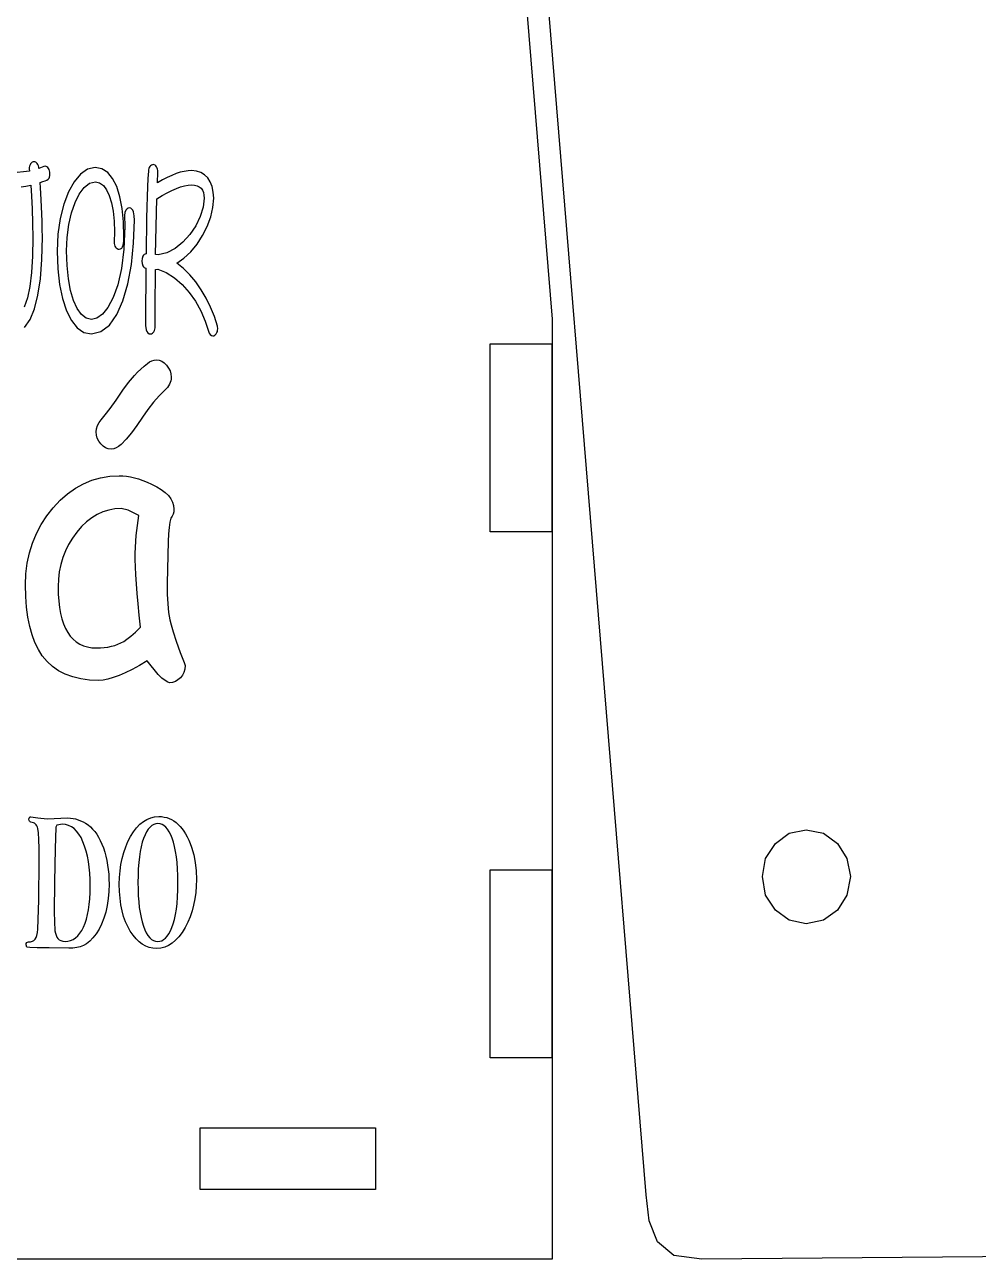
# Model space of a CAD drawing. Extents: x -1652 to 1470, y -458 to 1785.
# Drawn here: x -1578 to -1524, y 923.4 to 993.4 of the extents above; entities that cross this region are included whole.
import ezdxf

# ---------------------------------------------------------------- set-up
doc = ezdxf.new("R2010")
doc.units = 0
doc.layers.add('LAYER_1', color=7, linetype='CONTINUOUS')

msp = doc.modelspace()

# ---------------------------------------------------------------- linework, layer by layer
at = {"layer": 'LAYER_1', "color": 240}
for points in [[(-1604.7413, 1243.1271), (-1572.8913, 1243.4021), (-1571.3163, 1243.1771), (-1570.3913, 1242.4021), (-1569.9163, 1241.2271), (-1569.7413, 1239.7521), (-1548.1163, 976.7021), (-1548.1163, 923.4021), (-1627.8913, 923.4021), (-1627.8913, 976.7021), (-1608.2413, 1239.3771), (-1607.8663, 1240.8521), (-1607.1913, 1241.9771), (-1606.1663, 1242.7521), (-1604.7413, 1243.1271)], [(-1507.8163, 923.6771), (-1539.6413, 923.4021), (-1541.2163, 923.6271), (-1542.1413, 924.4021), (-1542.6163, 925.5771), (-1542.7913, 927.0521), (-1564.3913, 1190.1271), (-1564.3913, 1243.4021), (-1484.6663, 1243.4021), (-1484.6663, 1190.1271), (-1504.2913, 927.4271), (-1504.6663, 925.9521), (-1505.3413, 924.8271), (-1506.3913, 924.0521), (-1507.8163, 923.6771)], [(-1551.6306, 975.3021), (-1548.1306, 975.3021), (-1548.1306, 964.6521), (-1551.6306, 964.6521), (-1551.6306, 975.3021)], [(-1533.7163, 942.4271), (-1534.6913, 942.6271), (-1535.4663, 943.2021), (-1536.0163, 944.0521), (-1536.1913, 945.1021), (-1536.0163, 946.1271), (-1535.4663, 946.9771), (-1534.6913, 947.5521), (-1533.7163, 947.7521), (-1532.7413, 947.5521), (-1531.9413, 946.9771), (-1531.4163, 946.1271), (-1531.2163, 945.1021), (-1531.4163, 944.0521), (-1531.9413, 943.2021), (-1532.7413, 942.6271), (-1533.7163, 942.4271)], [(-1551.6306, 945.4771), (-1548.1306, 945.4771), (-1548.1306, 934.8271), (-1551.6306, 934.8271), (-1551.6306, 945.4771)], [(-1568.0663, 927.3521), (-1568.0663, 930.8521), (-1558.1163, 930.8521), (-1558.1163, 927.3521), (-1568.0663, 927.3521)]]:
    msp.add_lwpolyline(points, close=True, dxfattribs=at)
at = {"layer": 'LAYER_1', "color": 250}
for points in [[(-1578.0045, 976.235), (-1577.6999, 976.6748), (-1577.4496, 977.2818), (-1577.2539, 978.0542), (-1577.1135, 978.9906), (-1577.0288, 980.0892), (-1577.0005, 981.3486), (-1577.0037, 981.7985), (-1577.0127, 982.239), (-1577.0263, 982.6658), (-1577.0435, 983.0747), (-1577.0633, 983.4613), (-1577.0845, 983.8213), (-1577.1062, 984.1505), (-1577.1272, 984.4445), (-1576.9658, 984.4961), (-1576.8387, 984.5421), (-1576.7419, 984.5867), (-1576.6714, 984.6345), (-1576.6235, 984.69), (-1576.5941, 984.7576), (-1576.5793, 984.8417), (-1576.5753, 984.9468), (-1576.581, 985.0351), (-1576.5974, 985.1157), (-1576.623, 985.1875), (-1576.6567, 985.249), (-1576.6972, 985.2991), (-1576.7432, 985.3364), (-1576.7935, 985.3597), (-1576.8467, 985.3678), (-1576.9101, 985.3542), (-1576.9101, 985.3542), (-1577.1996, 985.2456), (-1577.2061, 985.3243), (-1577.2242, 985.3966), (-1577.2521, 985.4613), (-1577.2878, 985.5172), (-1577.3295, 985.5628), (-1577.3752, 985.5969), (-1577.4231, 985.6184), (-1577.4711, 985.6258), (-1577.5247, 985.6172), (-1577.576, 985.5929), (-1577.6234, 985.5549), (-1577.6656, 985.5053), (-1577.701, 985.4461), (-1577.7281, 985.3795), (-1577.7455, 985.3074), (-1577.7516, 985.232), (-1577.7335, 985.0962), (-1578.7741, 984.974)], [(-1578.2119, 984.2017), (-1577.9301, 984.2452), (-1577.6611, 984.2951), (-1577.6198, 983.6794), (-1577.5819, 982.9542), (-1577.5542, 982.1527), (-1577.5435, 981.3078), (-1577.5626, 980.2645), (-1577.6201, 979.347), (-1577.7162, 978.5587), (-1577.8511, 977.903), (-1578.025, 977.3836)]]:
    msp.add_lwpolyline(points, dxfattribs=at)
for points in [[(-1572.0873, 983.0051), (-1572.1423, 982.992), (-1572.1918, 982.9642), (-1572.235, 982.9232), (-1572.2716, 982.871), (-1572.3227, 982.7397), (-1572.3406, 982.5842), (-1572.3316, 981.9732), (-1572.3813, 980.6736), (-1572.5189, 979.5704), (-1572.7272, 978.6566), (-1572.9887, 977.9251), (-1573.2864, 977.3685), (-1573.6028, 976.9798), (-1573.9206, 976.7519), (-1574.2227, 976.6775), (-1574.522, 976.7503), (-1574.7931, 976.9618), (-1575.0323, 977.3019), (-1575.2361, 977.7604), (-1575.4009, 978.3271), (-1575.5231, 978.9918), (-1575.5991, 979.7444), (-1575.6252, 980.5746), (-1575.5923, 981.3391), (-1575.498, 982.0621), (-1575.3484, 982.7249), (-1575.1502, 983.309), (-1574.9094, 983.7956), (-1574.6327, 984.1663), (-1574.3263, 984.4024), (-1573.9965, 984.4852), (-1573.758, 984.434), (-1573.5458, 984.2843), (-1573.3615, 984.042), (-1573.207, 983.7129), (-1573.0839, 983.3031), (-1572.9938, 982.8182), (-1572.9385, 982.2644), (-1572.9197, 981.6473), (-1572.9288, 981.077), (-1572.9238, 980.9932), (-1572.9093, 980.9159), (-1572.8858, 980.8466), (-1572.8541, 980.7867), (-1572.8148, 980.7376), (-1572.7684, 980.7008), (-1572.7157, 980.6776), (-1572.6573, 980.6696), (-1572.5725, 980.686), (-1572.5066, 980.7322), (-1572.4572, 980.8035), (-1572.4221, 980.8954), (-1572.385, 981.1222), (-1572.3768, 981.3757), (-1572.403, 982.2149), (-1572.4811, 982.9741), (-1572.6106, 983.6437), (-1572.7908, 984.2136), (-1573.021, 984.6741), (-1573.3006, 985.0152), (-1573.629, 985.2271), (-1574.0055, 985.2999), (-1574.4362, 985.2043), (-1574.8397, 984.9297), (-1575.2067, 984.4943), (-1575.528, 983.9166), (-1575.794, 983.2147), (-1575.9956, 982.407), (-1576.1234, 981.5118), (-1576.1681, 980.5474), (-1576.1331, 979.5625), (-1576.0308, 978.6641), (-1575.8651, 977.8658), (-1575.6399, 977.1817), (-1575.3592, 976.6254), (-1575.0268, 976.211), (-1574.6466, 975.9522), (-1574.2227, 975.8628), (-1573.6843, 975.9929), (-1573.2049, 976.3665), (-1572.7885, 976.9584), (-1572.439, 977.7434), (-1572.1604, 978.6965), (-1571.9565, 979.7925), (-1571.8313, 981.0063), (-1571.7887, 982.3126), (-1571.7972, 982.5583), (-1571.8362, 982.7811), (-1571.8735, 982.8719), (-1571.9261, 982.9427), (-1571.9965, 982.9887), (-1572.0873, 983.0051)], [(-1567.0835, 976.311), (-1567.2543, 976.8587), (-1567.4656, 977.3881), (-1567.7141, 977.8937), (-1567.9963, 978.3698), (-1568.3085, 978.8109), (-1568.6473, 979.2114), (-1569.0093, 979.5658), (-1569.3909, 979.8685), (-1568.9811, 980.1503), (-1568.5933, 980.5162), (-1568.2376, 980.95), (-1567.9239, 981.4351), (-1567.6624, 981.9553), (-1567.4631, 982.494), (-1567.3362, 983.035), (-1567.2916, 983.5619), (-1567.3137, 983.9058), (-1567.3787, 984.2126), (-1567.4844, 984.4796), (-1567.6287, 984.7042), (-1567.8094, 984.8835), (-1568.0246, 985.015), (-1568.2719, 985.0958), (-1568.5494, 985.1234), (-1568.7487, 985.1126), (-1568.9601, 985.0801), (-1569.1835, 985.026), (-1569.4191, 984.9503), (-1569.667, 984.8529), (-1569.9274, 984.7338), (-1570.2002, 984.5932), (-1570.4857, 984.4309), (-1570.4495, 985.0419), (-1570.4548, 985.1224), (-1570.4701, 985.1993), (-1570.4943, 985.2706), (-1570.5264, 985.3338), (-1570.5652, 985.3869), (-1570.6098, 985.4276), (-1570.6591, 985.4536), (-1570.7119, 985.4628), (-1570.7678, 985.4554), (-1570.8194, 985.4342), (-1570.8659, 985.4005), (-1570.9065, 985.3559), (-1570.9403, 985.3017), (-1570.9664, 985.2394), (-1570.9841, 985.1704), (-1570.9924, 985.0962), (-1571.0183, 984.6805), (-1571.0416, 984.1941), (-1571.0624, 983.6479), (-1571.0807, 983.0527), (-1571.0963, 982.4193), (-1571.1095, 981.7585), (-1571.1201, 981.0812), (-1571.1281, 980.3981), (-1571.1776, 980.3856), (-1571.2236, 980.3593), (-1571.2651, 980.3205), (-1571.3012, 980.2708), (-1571.3534, 980.1441), (-1571.3725, 979.9907), (-1571.3548, 979.8547), (-1571.3057, 979.7277), (-1571.2713, 979.675), (-1571.2312, 979.6337), (-1571.1863, 979.6067), (-1571.1372, 979.597), (-1571.1643, 976.664), (-1571.1545, 976.344), (-1571.1134, 976.0903), (-1571.0755, 975.9946), (-1571.0231, 975.9231), (-1570.9539, 975.8783), (-1570.8658, 975.8628), (-1570.813, 975.872), (-1570.7637, 975.898), (-1570.7191, 975.9387), (-1570.6803, 975.9918), (-1570.6482, 976.0551), (-1570.624, 976.1263), (-1570.6087, 976.2033), (-1570.6034, 976.2838), (-1570.6124, 977.3158), (-1570.5943, 979.5155), (-1570.4586, 979.5291), (-1569.9776, 979.3401), (-1569.5167, 979.0483), (-1569.0834, 978.6693), (-1568.6851, 978.2187), (-1568.3292, 977.7121), (-1568.0231, 977.1651), (-1567.7743, 976.5933), (-1567.5902, 976.0122), (-1567.5532, 975.9032), (-1567.4974, 975.8221), (-1567.4248, 975.7716), (-1567.3368, 975.7542), (-1567.281, 975.7628), (-1567.2295, 975.7873), (-1567.1833, 975.8258), (-1567.1434, 975.8764), (-1567.1107, 975.9372), (-1567.0862, 976.0063), (-1567.0708, 976.0817), (-1567.0654, 976.1616), (-1567.0835, 976.311)], [(-1570.5852, 980.3709), (-1570.5129, 983.5211), (-1570.2147, 983.707), (-1569.9311, 983.8676), (-1569.6621, 984.003), (-1569.4078, 984.1135), (-1569.1684, 984.1991), (-1568.944, 984.2601), (-1568.7346, 984.2966), (-1568.5403, 984.3087), (-1568.3749, 984.2972), (-1568.2315, 984.2626), (-1568.1102, 984.2049), (-1568.011, 984.1237), (-1567.9338, 984.0189), (-1567.8786, 983.8905), (-1567.8455, 983.7382), (-1567.8345, 983.5619), (-1567.8923, 983.0465), (-1568.0558, 982.5148), (-1568.3102, 981.9911), (-1568.641, 981.4996), (-1569.0332, 981.0648), (-1569.4721, 980.711), (-1569.9431, 980.4625), (-1570.4314, 980.3437), (-1570.5852, 980.3709)], [(-1573.0993, 969.3388), (-1573.2632, 969.3576), (-1573.4178, 969.4137), (-1573.5621, 969.5062), (-1573.6954, 969.6347), (-1573.8089, 969.7884), (-1573.89, 969.9522), (-1573.9387, 970.1268), (-1573.9549, 970.313), (-1573.9368, 970.4902), (-1573.8824, 970.664), (-1573.7913, 970.8337), (-1573.6633, 970.9987), (-1573.435, 971.2706), (-1573.1538, 971.6419), (-1572.8197, 972.112), (-1572.4328, 972.6801), (-1572.1138, 973.1158), (-1571.7771, 973.5133), (-1571.6022, 973.6976), (-1571.423, 973.8722), (-1571.2395, 974.037), (-1571.0517, 974.1921), (-1570.925, 974.2773), (-1570.7994, 974.3382), (-1570.6751, 974.3747), (-1570.5519, 974.3869), (-1570.3885, 974.368), (-1570.2351, 974.3116), (-1570.0918, 974.2179), (-1569.9591, 974.0874), (-1569.8479, 973.9317), (-1569.7688, 973.7672), (-1569.7216, 973.5932), (-1569.7059, 973.4091), (-1569.7115, 973.3052), (-1569.7281, 973.2047), (-1569.7559, 973.1075), (-1569.7948, 973.0135), (-1569.8449, 972.9227), (-1569.906, 972.8351), (-1569.9782, 972.7507), (-1570.0616, 972.6693), (-1570.3878, 972.3521), (-1570.7081, 971.9905), (-1571.0223, 971.585), (-1571.3305, 971.1358), (-1571.6464, 970.6683), (-1571.9546, 970.2567), (-1572.2543, 969.9012), (-1572.545, 969.6022), (-1572.6785, 969.488), (-1572.815, 969.4056), (-1572.955, 969.3556), (-1573.0993, 969.3388)], [(-1569.7924, 956.0924), (-1569.8994, 956.1215), (-1570.0427, 956.2088), (-1570.2227, 956.3543), (-1570.4397, 956.5579), (-1571.0677, 957.3264), (-1571.5058, 957.07), (-1571.9165, 956.847), (-1572.3002, 956.6572), (-1572.6571, 956.5002), (-1572.985, 956.3791), (-1573.2856, 956.2922), (-1573.5579, 956.2398), (-1573.8011, 956.2223), (-1574.3327, 956.2441), (-1574.8267, 956.3096), (-1575.2833, 956.4187), (-1575.7025, 956.5714), (-1576.0842, 956.7678), (-1576.4286, 957.0078), (-1576.7356, 957.2914), (-1577.0054, 957.6187), (-1577.2274, 957.968), (-1577.4199, 958.3609), (-1577.5829, 958.7975), (-1577.7164, 959.2777), (-1577.8202, 959.8016), (-1577.8945, 960.369), (-1577.939, 960.9801), (-1577.9539, 961.6349), (-1577.9294, 962.2621), (-1577.856, 962.8662), (-1577.7337, 963.4474), (-1577.5626, 964.0056), (-1577.3426, 964.5407), (-1577.0739, 965.0529), (-1576.7564, 965.542), (-1576.3902, 966.0082), (-1575.989, 966.4345), (-1575.5689, 966.8039), (-1575.13, 967.1165), (-1574.6723, 967.3722), (-1574.1958, 967.5712), (-1573.7005, 967.7132), (-1573.1865, 967.7985), (-1572.6539, 967.8269), (-1572.4465, 967.8195), (-1572.2328, 967.7971), (-1572.0128, 967.7599), (-1571.7867, 967.7078), (-1571.5545, 967.6408), (-1571.3161, 967.559), (-1571.0716, 967.4622), (-1570.821, 967.3506), (-1570.5214, 967.1992), (-1570.2617, 967.0401), (-1570.0419, 966.8733), (-1569.8621, 966.6988), (-1569.7223, 966.5167), (-1569.6224, 966.3271), (-1569.5625, 966.1299), (-1569.5425, 965.9253), (-1569.554, 965.7859), (-1569.5885, 965.6546), (-1569.6465, 965.5315), (-1569.7283, 965.4165), (-1569.7734, 965.1838), (-1569.8128, 964.8861), (-1569.8468, 964.5234), (-1569.8757, 964.0958), (-1569.9366, 961.7395), (-1569.93, 961.117), (-1569.901, 960.5641), (-1569.8497, 960.0802), (-1569.7764, 959.6647), (-1569.7055, 959.3738), (-1569.5841, 958.9669), (-1569.4123, 958.4443), (-1569.19, 957.8064), (-1568.9753, 957.2435), (-1568.9176, 957.0666), (-1568.9339, 956.8629), (-1568.9829, 956.6788), (-1569.065, 956.5136), (-1569.1804, 956.3666), (-1569.3175, 956.2461), (-1569.4648, 956.1605), (-1569.6229, 956.1094), (-1569.7924, 956.0924)], [(-1571.7438, 963.4427), (-1571.6926, 964.435), (-1571.5356, 965.5716), (-1572.1348, 965.8711), (-1572.5354, 965.9649), (-1572.8933, 965.9439), (-1573.2389, 965.8811), (-1573.5721, 965.7763), (-1573.8928, 965.6298), (-1574.2011, 965.4415), (-1574.4969, 965.2114), (-1574.7801, 964.9396), (-1575.0508, 964.6262), (-1575.2986, 964.2844), (-1575.5134, 963.93), (-1575.6952, 963.563), (-1575.8439, 963.1834), (-1575.9595, 962.791), (-1576.0421, 962.386), (-1576.0917, 961.9681), (-1576.1082, 961.5375), (-1576.0996, 961.1167), (-1576.074, 960.7229), (-1576.0313, 960.3564), (-1575.9716, 960.017), (-1575.895, 959.7048), (-1575.8014, 959.4199), (-1575.6909, 959.1624), (-1575.5635, 958.9322), (-1575.4181, 958.7281), (-1575.2558, 958.5513), (-1575.0767, 958.4018), (-1574.8806, 958.2796), (-1574.6675, 958.1846), (-1574.4374, 958.1168), (-1574.1903, 958.0761), (-1573.9261, 958.0626), (-1573.7045, 958.0684), (-1573.4916, 958.0857), (-1573.2872, 958.1146), (-1573.0913, 958.1551), (-1572.9039, 958.2073), (-1572.7248, 958.2712), (-1572.5539, 958.3468), (-1572.3912, 958.4343), (-1572.2056, 958.5595), (-1571.9855, 958.7351), (-1571.7311, 958.9615), (-1571.4427, 959.2389), (-1571.5136, 959.919), (-1571.5749, 960.5549), (-1571.6267, 961.1465), (-1571.669, 961.694), (-1571.7018, 962.1973), (-1571.7251, 962.6565), (-1571.7391, 963.0716), (-1571.7438, 963.4427)], [(-1575.4957, 941.0342), (-1576.6191, 941.0679), (-1577.3045, 941.0623), (-1577.7055, 941.0735), (-1577.8848, 941.1035), (-1577.9208, 941.2366), (-1577.9124, 941.3055), (-1577.8873, 941.3548), (-1577.8452, 941.3843), (-1577.7861, 941.3942), (-1577.6666, 941.4037), (-1577.5642, 941.4324), (-1577.4788, 941.4804), (-1577.4106, 941.5479), (-1577.3565, 941.6414), (-1577.3135, 941.7673), (-1577.2817, 941.9255), (-1577.261, 942.116), (-1577.2026, 943.7622), (-1577.1761, 946.0309), (-1577.1811, 946.6901), (-1577.196, 947.2084), (-1577.2208, 947.586), (-1577.2556, 947.8233), (-1577.2792, 947.9015), (-1577.3101, 947.9703), (-1577.3484, 948.0295), (-1577.394, 948.0793), (-1577.4469, 948.1195), (-1577.5071, 948.1503), (-1577.5746, 948.1715), (-1577.6493, 948.1833), (-1577.6986, 948.1999), (-1577.7337, 948.2326), (-1577.7547, 948.2814), (-1577.7617, 948.3464), (-1577.7555, 948.4104), (-1577.7369, 948.4562), (-1577.7058, 948.4836), (-1577.662, 948.4927), (-1577.261, 948.4308), (-1576.7316, 948.3689), (-1575.5529, 948.4252), (-1575.406, 948.419), (-1575.2604, 948.4002), (-1575.1161, 948.369), (-1574.9731, 948.3254), (-1574.8314, 948.2692), (-1574.6912, 948.2006), (-1574.5522, 948.1194), (-1574.4147, 948.0258), (-1574.2813, 947.9181), (-1574.155, 947.7945), (-1574.0358, 947.6551), (-1573.9236, 947.4999), (-1573.8184, 947.3289), (-1573.7202, 947.142), (-1573.629, 946.9393), (-1573.5447, 946.7208), (-1573.4694, 946.4906), (-1573.4041, 946.2529), (-1573.3488, 946.0077), (-1573.3036, 945.755), (-1573.2685, 945.4948), (-1573.2434, 945.2272), (-1573.2283, 944.9522), (-1573.2233, 944.6697), (-1573.235, 944.2524), (-1573.2703, 943.8494), (-1573.3293, 943.4605), (-1573.4121, 943.0853), (-1573.5167, 942.7328), (-1573.6426, 942.4092), (-1573.7895, 942.1148), (-1573.9574, 941.8498), (-1574.136, 941.6209), (-1574.314, 941.435), (-1574.4913, 941.2919), (-1574.6682, 941.1917), (-1574.8518, 941.1228), (-1575.0509, 941.0736), (-1575.2655, 941.044), (-1575.4957, 941.0342)], [(-1570.4065, 948.504), (-1570.2519, 948.4971), (-1570.1022, 948.4762), (-1569.9574, 948.4415), (-1569.8176, 948.3929), (-1569.6827, 948.3304), (-1569.5528, 948.254), (-1569.4277, 948.1638), (-1569.3075, 948.0596), (-1569.1927, 947.9423), (-1569.0837, 947.8125), (-1568.9806, 947.6702), (-1568.8833, 947.5154), (-1568.7918, 947.3481), (-1568.7061, 947.1684), (-1568.6262, 946.9762), (-1568.5521, 946.7715), (-1568.4276, 946.3413), (-1568.3388, 945.8917), (-1568.2855, 945.4231), (-1568.2678, 944.9359), (-1568.2779, 944.5574), (-1568.3084, 944.1896), (-1568.3591, 943.8327), (-1568.4301, 943.4866), (-1568.5214, 943.1514), (-1568.633, 942.8271), (-1568.7649, 942.5138), (-1568.9171, 942.2116), (-1569.0843, 941.9328), (-1569.2612, 941.6913), (-1569.4479, 941.487), (-1569.6443, 941.3198), (-1569.8505, 941.1899), (-1570.0664, 941.0971), (-1570.2921, 941.0414), (-1570.5275, 941.0229), (-1570.7419, 941.0383), (-1570.9484, 941.0844), (-1571.147, 941.1612), (-1571.3376, 941.2688), (-1571.5203, 941.407), (-1571.6952, 941.5758), (-1571.8621, 941.7753), (-1572.0212, 942.0054), (-1572.1663, 942.2617), (-1572.2921, 942.5397), (-1572.3986, 942.8395), (-1572.4858, 943.1609), (-1572.5536, 943.5039), (-1572.602, 943.8685), (-1572.6311, 944.2546), (-1572.6408, 944.6622), (-1572.6308, 945.0503), (-1572.6006, 945.4244), (-1572.5505, 945.7843), (-1572.4802, 946.1303), (-1572.3899, 946.4621), (-1572.2796, 946.7799), (-1572.1493, 947.0836), (-1571.999, 947.3733), (-1571.8338, 947.6383), (-1571.6589, 947.868), (-1571.4742, 948.0623), (-1571.2799, 948.2213), (-1571.076, 948.345), (-1570.8624, 948.4333), (-1570.6392, 948.4863), (-1570.4065, 948.504)], [(-1575.7089, 941.4279), (-1575.5493, 941.4406), (-1575.3984, 941.4786), (-1575.256, 941.5419), (-1575.1224, 941.6306), (-1574.9973, 941.7448), (-1574.8808, 941.8843), (-1574.7728, 942.0493), (-1574.6735, 942.2398), (-1574.5843, 942.4532), (-1574.507, 942.6883), (-1574.4415, 942.9453), (-1574.388, 943.2239), (-1574.3463, 943.5242), (-1574.3165, 943.8463), (-1574.2986, 944.19), (-1574.2926, 944.5553), (-1574.299, 944.9294), (-1574.3183, 945.2865), (-1574.3503, 945.6269), (-1574.3953, 945.9503), (-1574.453, 946.2568), (-1574.5236, 946.5465), (-1574.607, 946.8193), (-1574.7032, 947.0752), (-1574.8108, 947.3072), (-1574.9293, 947.5083), (-1575.0587, 947.6785), (-1575.1989, 947.8177), (-1575.3499, 947.926), (-1575.5118, 948.0033), (-1575.6845, 948.0497), (-1575.868, 948.0652), (-1576.1778, 948.0127), (-1576.2415, 947.9058), (-1576.2797, 946.6703), (-1576.3168, 944.7991), (-1576.3263, 943.0891), (-1576.2881, 942.0316), (-1576.2641, 941.8952), (-1576.2286, 941.7755), (-1576.1818, 941.6723), (-1576.1237, 941.5854), (-1576.0495, 941.5165), (-1575.9556, 941.4673), (-1575.8422, 941.4377), (-1575.7089, 941.4279)], [(-1569.3245, 944.7672), (-1569.3295, 945.1699), (-1569.3446, 945.5469), (-1569.3696, 945.8983), (-1569.4047, 946.224), (-1569.4498, 946.5241), (-1569.5048, 946.7984), (-1569.5698, 947.0471), (-1569.6448, 947.2702), (-1569.7275, 947.4673), (-1569.8155, 947.638), (-1569.9088, 947.7824), (-1570.0075, 947.9005), (-1570.1115, 947.9923), (-1570.2208, 948.0578), (-1570.3354, 948.0971), (-1570.4553, 948.1102), (-1570.5748, 948.097), (-1570.689, 948.0575), (-1570.798, 947.9916), (-1570.9017, 947.8993), (-1571.0001, 947.7806), (-1571.0933, 947.6356), (-1571.1812, 947.4643), (-1571.2638, 947.2665), (-1571.3388, 947.0434), (-1571.4038, 946.7948), (-1571.4588, 946.5205), (-1571.5039, 946.2207), (-1571.539, 945.8955), (-1571.564, 945.5448), (-1571.5791, 945.1687), (-1571.5841, 944.7672), (-1571.5793, 944.3798), (-1571.565, 944.0148), (-1571.5411, 943.6724), (-1571.5076, 943.3523), (-1571.4645, 943.0547), (-1571.4118, 942.7794), (-1571.3495, 942.5265), (-1571.2775, 942.296), (-1571.1979, 942.0897), (-1571.1116, 941.911), (-1571.0188, 941.7599), (-1570.9194, 941.6363), (-1570.8133, 941.5402), (-1570.7006, 941.4716), (-1570.5813, 941.4304), (-1570.4553, 941.4167), (-1570.343, 941.4291), (-1570.2345, 941.4663), (-1570.1298, 941.5282), (-1570.0288, 941.615), (-1569.9315, 941.7265), (-1569.8379, 941.8628), (-1569.748, 942.0239), (-1569.6618, 942.2098), (-1569.5827, 942.4233), (-1569.5142, 942.6671), (-1569.4562, 942.9413), (-1569.4088, 943.2459), (-1569.3719, 943.5808), (-1569.3456, 943.946), (-1569.3298, 944.3415), (-1569.3245, 944.7672)]]:
    msp.add_lwpolyline(points, close=True, dxfattribs=at)

doc.saveas('drawing.dxf')
